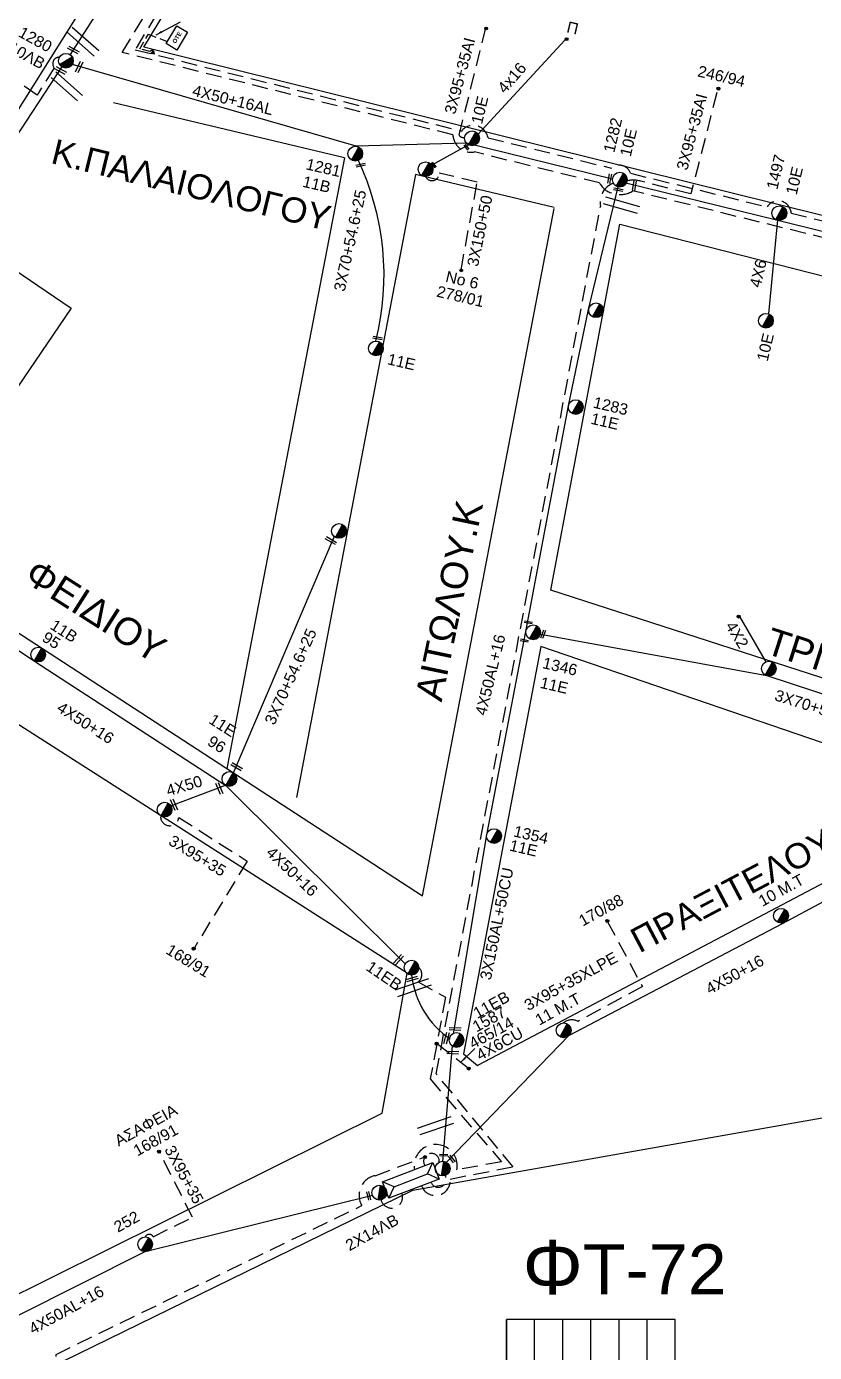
# Model space of a CAD drawing. Header units: millimetres. Extents: x 3156 to 5307, y 1191 to 2273.
# Drawn here: x 4115.2 to 4241.2, y 1300.4 to 1512.4 of the extents above; entities that cross this region are included whole.
import ezdxf
from ezdxf.enums import TextEntityAlignment as Align

# ---------------------------------------------------------------- set-up
doc = ezdxf.new("R2010")
doc.units = ezdxf.units.MM
doc.linetypes.add('DASHED', pattern=[19.05, 12.7, -6.35])
for name, color, linetype in [('Pillar OTE', 7, 'Continuous'), ('Άγνωστα', 7, 'Continuous'), ('Ασφαλειοκιβώτια Χ.Τ 6 αναχωρήσεων', 7, 'Continuous'), ('Γυμνά εναέρια ΧΤ (3Φ)   3x50+35CU', 7, 'Continuous'), ('Γυμνά εναέρια ΧΤ (3Φ)   4x50AL', 7, 'Continuous'), ('Γυμνά εναέρια ΧΤ και ΦΟΠ (3Φ)   4x50+16AL', 7, 'Continuous'), ('Εναέρια παροχή ΧΤ 4x16', 7, 'SYN_LINE'), ('Εναέρια παροχή ΧΤ 4x25', 7, 'SYN_LINE'), ('Επιγραφές - Σχήματα', 7, 'Continuous'), ('Καλώδια ΧΤ   3x150+50AL', 7, 'DASHED'), ('Καλώδια ΧΤ   3x150+50CU', 7, 'DASHED'), ('Καλώδια ΧΤ   3x150AL+50XLPE', 7, 'DASHED'), ('Καλώδια ΧΤ   3X50+35', 7, 'DASHED'), ('Καλώδια ΧΤ   3x95+35 CU', 7, 'DASHED'), ('Καλώδια ΧΤ   3x95+35 XLPE', 7, 'DASHED'), ('Μηχανική τομή', 7, 'Continuous'), ('Στύλος ΦΜ', 7, 'Continuous'), ('Στύλος ΦΜ @ 1', 7, 'Continuous'), ('Συνδέσεις', 7, 'Continuous'), ('Συνεστραμμένα ΧΤ   3x70+54.6+25 AL', 7, 'SYN_LINE'), ('Τομή', 7, 'Continuous'), ('Υποσταθμός εναέριος 2 στύλων', 7, 'Continuous'), ('Υποσταθμός πόλεως', 7, 'Continuous'), ('Υπόβαθρο ΔΕΗ', 7, 'Continuous'), ('Υπόγεια καλώδια Παροχών ΧΤ   4x6', 7, 'DASHED')]:
    doc.layers.add(name, color=color, linetype=linetype)
doc.styles.add('arial', font='arial.ttf')
doc.styles.get("Standard").update_dxf_attribs({"font": 'arial.ttf'})
doc.linetypes.add('SYN_LINE', pattern='A,0.5,-0.0001,["/\\/\\/\\/",Standard,S=0.1,R=0,X=0,Y=-0.05],-0.25', length=0.7501)
doc.dimstyles.new('ISO-25', dxfattribs={"dimtxt": 2.5, "dimasz": 2.5, "dimexe": 1.25, "dimexo": 0.625, "dimtad": 1, "dimtxsty": 'Standard', "dimcen": 2.5, "dimadec": 0, "dimazin": 0, "dimtfac": 1, "dimtmove": 0, "dimatfit": 3, "dimfxl": 1, "dimarcsym": 0})

# ---------------------------------------------------------------- blocks, each defined once
blk = doc.blocks.new('ΥΠΑΡΧΩΝ ΤΣΙΜΕΝΤΕΝΙΟΣ ΣΤΥΛΟΣ')
at = {"layer": 'Στύλος ΦΜ'}
blk.add_hatch(color=7, dxfattribs=at).paths.add_polyline_path([(-1.29, -2.28, 0.574793), (2.62, 0, 0.268822), (1.3, 2.27)])
at = {"layer": 'Στύλος ΦΜ', "color": 7}
blk.add_line((-1.29, -2.28), (1.3, 2.27), dxfattribs=at)
blk.add_circle((0, 0), 2.62, dxfattribs=at)
at = {"layer": 'Στύλος ΦΜ', "flags": 4}
for tag, p in [('ΑΡΙΘΜΟΣ', (-4.68, 8.05)), ('ΤΥΠΟΣ', (-4.91, 3.03))]:
    blk.add_attdef(tag, p, '', height=4, dxfattribs=at)
blk = doc.blocks.new('ΥΠΟΣΤΑΘΜΟΣ ΕΝΑΕΡΙΟΣ ΕΠΙ 2 ΣΤΥΛΩΝ')
at = {"layer": 'Υποσταθμός εναέριος 2 στύλων', "linetype": 'Continuous'}
for points in [[(-11.97, -2.11, 0.574793), (-8.45, -0.07, 0.268822), (-9.64, 1.98)], [(9.68, -2.15, 0.574793), (13.19, -0.1, 0.268822), (12.01, 1.95)]]:
    blk.add_hatch(color=256, dxfattribs=at).paths.add_polyline_path(points)
for p, q in [((-11.97, -2.11), (-9.64, 1.98)), ((9.68, -2.15), (12.01, 1.95))]:
    blk.add_line(p, q, dxfattribs=at)
for centre in [(-10.81, -0.07), (10.84, -0.1)]:
    blk.add_circle(centre, 2.36, dxfattribs=at)
at = {"layer": 'Υποσταθμός πόλεως', "linetype": 'Continuous', "ltscale": 40}
blk.add_lwpolyline([(-8.57, 2.82), (8.57, 2.82), (8.57, -2.82), (-8.57, -2.82)], close=True, dxfattribs=at)
for points in [[(-5.75, 0), (-8.57, 2.82)], [(-8.57, -2.82), (-5.75, 0)], [(-5.75, 0), (5.75, 0)], [(5.75, 0), (8.57, 2.82)], [(8.57, -2.82), (5.75, 0)]]:
    blk.add_lwpolyline(points, dxfattribs=at)
at = {"layer": 'Υποσταθμός εναέριος 2 στύλων', "ltscale": 40, "flags": 1}
for tag, p in [('ΜΕΤΑΣΧΗΜΑΤΙΣΜΟΣ', (14.09, 2.51)), ('ΙΣΧΥΣ', (14.07, -0.28)), ('ΑΡΙΘΜΟΣ', (14.19, -3))]:
    blk.add_attdef(tag, p, '', height=1.8, dxfattribs=at)
blk = doc.blocks.new('ΜΗΧΑΝΙΚΗ ΤΟΜΗ')
at = {"layer": 'Μηχανική τομή', "ltscale": 40}
for p, q in [((-1.89, 0.78), (1.89, 0.78)), ((1.89, 0), (-1.89, 0))]:
    blk.add_line(p, q, dxfattribs=at)
blk = doc.blocks.new('ΑΣΦΑΛΕΙΟΚΙΒΩΤΙΟ ΥΠΟΣΤΑΘΜΟΥ 6 ΑΝΑΧΩΡΗΣΕΩΝ')
at = {"layer": 'Ασφαλειοκιβώτια Χ.Τ 6 αναχωρήσεων', "ltscale": 40}
for p, q in [((-23.91, 27), (23.91, 27)), ((-9.83, 27), (-9.83, -27)), ((9.83, 27), (9.83, -27)), ((-23.91, 18), (23.91, 18)), ((-23.91, 9), (23.91, 9)), ((-23.91, 0), (23.91, 0)), ((-23.91, -9), (23.91, -9)), ((-23.91, -18), (23.91, -18))]:
    blk.add_line(p, q, dxfattribs=at)
at = {"layer": 'Ασφαλειοκιβώτια Χ.Τ 6 αναχωρήσεων'}
blk.add_lwpolyline([(-23.91, -27), (23.91, -27), (23.91, 27), (-23.91, 27)], close=True, dxfattribs=at)
for s, p in [('1', (-18.23, 20.26)), ('2', (-18.23, 11.69)), ('3', (-18.23, 2.62)), ('4', (-18.23, -6.41)), ('5', (-18.23, -15.42)), ('6', (-18.23, -24.55))]:
    blk.add_text(s, height=3.6, dxfattribs=at).set_placement(p)
at = {"layer": 'Ασφαλειοκιβώτια Χ.Τ 6 αναχωρήσεων', "ltscale": 40}
for tag, height, p in [('ΟΝΟΜΑ', 5, (-0.27, 31.68)), ('ΚΕΙΜΕΝΟ 1', 2, (16.95, 22.41)), ('ΚΕΙΜΕΝΟ 2', 2, (16.95, 13.71)), ('ΚΕΙΜΕΝΟ 3', 2, (16.95, 4.31)), ('ΚΕΙΜΕΝΟ 4', 2, (16.95, -4.67)), ('ΚΕΙΜΕΝΟ 5', 2, (16.95, -13.51)), ('ΚΕΙΜΕΝΟ 6', 2, (16.95, -22.43)), ('ΣΧ', 2, (-0.21, -29.21))]:
    blk.add_attdef(tag, text='', height=height, dxfattribs=at).set_placement(p, align=Align.MIDDLE_CENTER)
blk = doc.blocks.new('_ΣΥΝΔΕΣΗ')
at = {"layer": 'Συνδέσεις', "linetype": 'SYN_LINE', "ltscale": 40}
blk.add_hatch(color=256, dxfattribs=at).paths.add_polyline_path([(0.5, -0.01, 1), (-0.5, -0.01, 1)])
at = {"layer": 'Συνδέσεις'}
blk.add_circle((0, -0.01), 0.5, dxfattribs=at)
blk = doc.blocks.new('ΤΟΜΗ')
at = {"layer": 'Τομή', "ltscale": 40}
for p, q in [((-5.68, 0), (5.68, 0)), ((5.68, -2.33), (-5.68, -2.33))]:
    blk.add_line(p, q, dxfattribs=at)
blk = doc.blocks.new('PILLAR ΟΤΕ')
at = {"layer": 'Pillar OTE', "ltscale": 40}
blk.add_lwpolyline([(-3.31, 2.02), (3.39, 2.02), (3.39, -1.99), (-3.31, -1.99)], close=True, dxfattribs=at)
at = {"layer": 'Pillar OTE', "insert": (-1.81, 0.71), "char_height": 1.3575, "width": 109.961, "attachment_point": 1}
blk.add_mtext('{\\fArial|b1|i0|c161|p34;OTE}', dxfattribs=at)

msp = doc.modelspace()

# ---------------------------------------------------------------- hatches: boundary and pattern name
at = {"layer": 'Pillar OTE', "ltscale": 40}
h = msp.add_hatch(color=256, dxfattribs=at)
h.dxf.hatch_style = 1
h.paths.add_polyline_path([(4135.63, 1507.93), (4135.53, 1508.47), (4135.17, 1508.04)])

# ---------------------------------------------------------------- linework, layer by layer
msp.add_lwpolyline([(4135.17, 1508.04), (4135.53, 1508.47), (4135.63, 1507.93), (4135.17, 1508.04)], dxfattribs=at)
at = {"layer": 'Άγνωστα', "color": 62, "linetype": 'SYN_LINE', "ltscale": 8}
msp.add_lwpolyline([(4185.88, 1493.47), (4180.03, 1490.19)], dxfattribs=at)
at = {"layer": 'Άγνωστα', "color": 2, "linetype": 'SYN_LINE', "ltscale": 8}
msp.add_lwpolyline([(4229.2, 1418.06), (4233.49, 1410.7)], dxfattribs=at)
at = {"layer": 'Άγνωστα', "color": 173}
msp.add_lwpolyline([(4181.79, 1330.91), (4183.35, 1349.4)], dxfattribs=at)
at = {"layer": 'Γυμνά εναέρια ΧΤ (3Φ)   4x50AL', "color": 30}
msp.add_lwpolyline([(4138.3, 1387.75), (4147.06, 1391.09)], dxfattribs=at)
at = {"layer": 'Γυμνά εναέρια ΧΤ και ΦΟΠ (3Φ)   4x50+16AL', "color": 173}
msp.add_lwpolyline([(4122.27, 1507.9), (4139.81, 1535.31), (4156.88, 1563.66)], dxfattribs=at)
at = {"layer": 'Γυμνά εναέρια ΧΤ και ΦΟΠ (3Φ)   4x50+16AL', "color": 30}
for points in [[(4120.83, 1505.87), (4104.05, 1480.3), (4091.54, 1462.94), (4080.9, 1436.25)], [(4081.32, 1434.42), (4116.52, 1410.92), (4147.1, 1391.02), (4175.79, 1362.5)]]:
    msp.add_lwpolyline(points, dxfattribs=at)
at = {"layer": 'Γυμνά εναέρια ΧΤ και ΦΟΠ (3Φ)   4x50+16AL', "color": 62, "ltscale": 40}
msp.add_lwpolyline([(4208.93, 1487.95), (4185.55, 1493.74), (4167.95, 1493.22), (4122.57, 1506.32)], dxfattribs=at)
at = {"layer": 'Γυμνά εναέρια ΧΤ και ΦΟΠ (3Φ)   4x50+16AL', "color": 2}
msp.add_lwpolyline([(4183.52, 1351.31), (4183.52, 1351.31), (4188.82, 1383.14), (4195.27, 1416.76), (4201.88, 1451.73), (4205.06, 1467.14), (4209.84, 1486.73)], dxfattribs=at)
at = {"layer": 'Γυμνά εναέρια ΧΤ και ΦΟΠ (3Φ)   4x50+16AL', "color": 1, "ltscale": 40}
for points in [[(4307.81, 1463.46), (4263.68, 1474.3), (4235.15, 1481.43), (4211.06, 1487.33)], [(4182.37, 1330.77), (4201.96, 1351.06), (4236.1, 1368.95), (4260.95, 1382.27), (4293.53, 1390.2)]]:
    msp.add_lwpolyline(points, dxfattribs=at)
at = {"layer": 'Γυμνά εναέρια ΧΤ και ΦΟΠ (3Φ)   4x50+16AL', "color": 151}
msp.add_lwpolyline([(4103.52, 1301.11), (4134.21, 1316.5), (4170.54, 1325.51)], dxfattribs=at)
at = {"layer": 'Γυμνά εναέρια ΧΤ και ΦΟΠ (3Φ)   4x50+16AL', "color": 2, "ltscale": 0.2}
msp.add_arc((4191.11, 1362.37), 14.41, 186.6282, 235.5617, dxfattribs=at)
at = {"layer": 'Εναέρια παροχή ΧΤ 4x16', "color": 62, "ltscale": 15}
msp.add_lwpolyline([(4187.38, 1495.09), (4201.3, 1510.2)], dxfattribs=at)
at = {"layer": 'Εναέρια παροχή ΧΤ 4x25', "color": 1, "ltscale": 20}
msp.add_lwpolyline([(4233.9, 1466.42), (4235.36, 1481.47)], dxfattribs=at)
at = {"layer": 'Καλώδια ΧΤ   3x150+50AL', "color": 151, "ltscale": 0.2}
msp.add_lwpolyline([(4311.7, 1461.59, -0.62675), (4306.4, 1462.89), (4212.17, 1486.09, -0.424665), (4206.83, 1487.35), (4186.85, 1492.31, -0.451364), (4183.39, 1495.06), (4130.55, 1508.22), (4130.55, 1508.22), (4168.01, 1570.15, -0.512697), (4169.66, 1572.86), (4180.57, 1592.06), (4196.7, 1586.83, 0.907164), (4197.89, 1590.36), (4196.06, 1591.18)], format="xyb", dxfattribs=at)
at = {"layer": 'Καλώδια ΧΤ   3x150+50AL', "color": 62, "linetype": 'DASHED', "ltscale": 0.2}
msp.add_lwpolyline([(4184.72, 1473.49), (4187.28, 1487.48), (4181.19, 1488.93, -0.831107), (4179.03, 1488.38, -0.403127)], format="xyb", dxfattribs=at)
at = {"layer": 'Καλώδια ΧΤ   3x150+50AL', "color": 30, "linetype": 'DASHED', "ltscale": 0.2}
msp.add_lwpolyline([(4180.94, 1349.71), (4185.88, 1345.84)], dxfattribs=at)
at = {"layer": 'Καλώδια ΧΤ   3x150+50CU', "color": 173, "ltscale": 0.2}
for points in [[(4165.29, 1562.26, -0.75518), (4163.39, 1560.13), (4132.63, 1508.66), (4184.76, 1495.66), (4184.76, 1495.66, -0.629886), (4189.03, 1494.58), (4208.74, 1489.73, -0.537444), (4211.79, 1488.91), (4233.64, 1483.54, -0.721017), (4237.48, 1482.55), (4261.23, 1476.69), (4262.07, 1476.48, -0.82338), (4266.3, 1475.37), (4307.14, 1465.18)], [(4192.61, 1249.94, 0.515405), (4190.42, 1250.94), (4150.72, 1274.18, 0.833089), (4147.54, 1276.06), (4146.58, 1276.63), (4120.18, 1292.11), (4119.96, 1300.06), (4168.85, 1323.86, -0.518434), (4170.97, 1328.63), (4178.92, 1331.62)]]:
    msp.add_lwpolyline(points, format="xyb", dxfattribs=at)
at = {"layer": 'Καλώδια ΧΤ   3x150+50CU', "color": 62, "ltscale": 0.2}
msp.add_lwpolyline([(4185.29, 1494.64, -0.297489), (4184.4, 1494.98), (4188.62, 1511.93)], format="xyb", dxfattribs=at)
at = {"layer": 'Καλώδια ΧΤ   3x150+50CU', "color": 30, "ltscale": 0.2}
msp.add_lwpolyline([(4177.97, 1361.89, -0.466307), (4177.85, 1359.6), (4182.2, 1357.16), (4179.78, 1344.09), (4191.16, 1330.84), (4184.05, 1329.57, 1.182946), (4177.24, 1329.61)], format="xyb", dxfattribs=at)
at = {"layer": 'Καλώδια ΧΤ   3x150+50CU', "color": 173, "ltscale": 0.2}
msp.add_arc((4179.97, 1330.94), 1.25, 348.0291, 216.8093, dxfattribs=at)
at = {"layer": 'Καλώδια ΧΤ   3x150+50CU', "ltscale": 0.2}
msp.add_arc((4181.07, 1328.04), 1.26, 201.6875, 32.5028, dxfattribs=at)
at = {"layer": 'Καλώδια ΧΤ   3x150+50CU', "color": 151, "ltscale": 0.2}
msp.add_arc((4173.6, 1325.21), 1.76, 192.362, 22.2209, dxfattribs=at)
at = {"layer": 'Καλώδια ΧΤ   3x150AL+50XLPE', "color": 62, "ltscale": 0.2}
msp.add_lwpolyline([(4178.38, 1327.01, 0.879602), (4182.97, 1328.1), (4193.02, 1330.04), (4180.74, 1344.94), (4206.99, 1483.6, -0.366591), (4209.06, 1487.31, 259.766385)], format="xyb", dxfattribs=at)
at = {"layer": 'Καλώδια ΧΤ   3X50+35', "color": 30, "ltscale": 0.2}
msp.add_lwpolyline([(4120.51, 1507.45, 0.659939), (4119.66, 1505.78), (4116.93, 1501.37), (4101.73, 1511.88)], format="xyb", dxfattribs=at)
at = {"layer": 'Καλώδια ΧΤ   3x95+35 CU', "color": 62, "ltscale": 0.2}
msp.add_lwpolyline([(4225.61, 1501.83), (4221.45, 1485.6), (4213.43, 1487.65, 0.125959), (4211.08, 1487.65, -2.318506)], format="xyb", dxfattribs=at)
at = {"layer": 'Καλώδια ΧΤ   3x95+35 CU', "color": 30, "ltscale": 0.2}
msp.add_lwpolyline([(4136.66, 1386.03, 0.950732), (4139.58, 1385.91), (4150.53, 1378.91), (4142.07, 1365.06)], format="xyb", dxfattribs=at)
at = {"layer": 'Καλώδια ΧΤ   3x95+35 XLPE', "color": 1, "ltscale": 0.2}
msp.add_lwpolyline([(4208.07, 1369.33), (4213.7, 1358.86), (4203.35, 1353.3, 0.327733), (4201.11, 1353.05, 0.135321)], format="xyb", dxfattribs=at)
at = {"layer": 'Καλώδια ΧΤ   3x95+35 XLPE', "color": 151, "ltscale": 0.2}
msp.add_lwpolyline([(4134.21, 1318.85, -0.586524), (4135.5, 1318.88), (4141.77, 1321.99), (4136.58, 1332.26)], format="xyb", dxfattribs=at)
at = {"layer": 'Συνεστραμμένα ΧΤ   3x70+54.6+25 AL', "color": 62, "ltscale": 20}
msp.add_lwpolyline([(4171.1, 1462.08, 0.173697), (4168.24, 1491.06, -12.228417)], format="xyb", dxfattribs=at)
at = {"layer": 'Συνεστραμμένα ΧΤ   3x70+54.6+25 AL', "color": 30, "ltscale": 20}
msp.add_lwpolyline([(4148.32, 1393.03), (4148.32, 1393.03), (4164.46, 1430.89)], dxfattribs=at)
at = {"layer": 'Συνεστραμμένα ΧΤ   3x70+54.6+25 AL', "color": 2, "ltscale": 20}
msp.add_lwpolyline([(4197.16, 1415.29), (4233.6, 1408.62), (4268.92, 1396.97), (4293.18, 1390.89)], dxfattribs=at)
at = {"layer": 'Υπόβαθρο ΔΕΗ'}
for points in [[(4108.99, 1491.38), (4060.19, 1523.96), (4120.82, 1608.15), (4172.91, 1593.09), (4108.99, 1491.38)], [(4133.98, 1509.05), (4183.08, 1590.17), (4235.17, 1571.14), (4429.69, 1463.71), (4422.81, 1437.41), (4133.98, 1509.05)], [(4166.1, 1491.39), (4129.16, 1500.16)], [(4166.06, 1491.39), (4147.28, 1393.76)], [(4177.44, 1488.69), (4158.41, 1389.1)], [(4199.6, 1483.43), (4177.44, 1488.69)], [(4178.57, 1373.35), (4199.57, 1483.28)], [(4292.66, 1391.95), (4199.06, 1422.27), (4210.08, 1480.76), (4307.32, 1455.96), (4292.66, 1391.95)], [(4067.59, 1320.25), (4032.83, 1337.15), (4018.37, 1344.18), (4110.47, 1475.41), (4122.4, 1467.36), (4095.6, 1427.94), (4032.83, 1337.15)], [(4095.33, 1427.55), (4178.57, 1373.35)], [(4067.59, 1320.25), (4101.71, 1303.66), (4172.09, 1338.61), (4176.09, 1360.99), (4110.27, 1403.04)], [(4211.27, 1271.89), (4198.12, 1253.22), (4191.96, 1251.17), (4121.31, 1292.61), (4121.11, 1298.97), (4177, 1326.34), (4243.34, 1338.03), (4264.49, 1283.87), (4259.16, 1273.75)]]:
    msp.add_lwpolyline(points, dxfattribs=at)
msp.add_lwpolyline([(4187.35, 1346.27), (4187.49, 1346.35), (4262.38, 1385.87), (4263.08, 1390.8), (4197.45, 1413.24), (4185.11, 1348.13)], close=True, dxfattribs=at)
at = {"layer": 'Υπόγεια καλώδια Παροχών ΧΤ   4x6', "color": 173, "linetype": 'DASHED', "ltscale": 0.1}
msp.add_lwpolyline([(4135.53, 1508.47, 0.307396), (4134.96, 1508.4), (4133.35, 1508.81), (4134.76, 1511.14), (4137.74, 1509.95)], format="xyb", dxfattribs=at)

# ---------------------------------------------------------------- block references
at = {"layer": 'Pillar OTE', "xscale": 0.5, "yscale": 0.5, "zscale": 0.5, "rotation": 58.8180126276154}
msp.add_blockref('PILLAR ΟΤΕ', (4139.27, 1510.53), dxfattribs=at)
at = {"layer": 'Ασφαλειοκιβώτια Χ.Τ 6 αναχωρήσεων', "xscale": 0.5, "yscale": 0.5, "zscale": 0.5, "rotation": 90}
msp.add_blockref('ΑΣΦΑΛΕΙΟΚΙΒΩΤΙΟ ΥΠΟΣΤΑΘΜΟΥ 6 ΑΝΑΧΩΡΗΣΕΩΝ', (4205.46, 1293.68), dxfattribs=at)
at = {"layer": 'Μηχανική τομή'}
for p, xscale, yscale, zscale, rotation in [((4122.63, 1508.44), 0.4999999999990243, 0.4999999999990243, 0.4999999999990243, 331.543902486536), ((4120.61, 1505.16), 0.4999999999990243, 0.4999999999990243, 0.4999999999990243, 331.543902486536), ((4123.47, 1505.96), 0.4999999999990243, 0.4999999999990243, 0.4999999999990243, 245.3100582179287), ((4185.65, 1493.14), 0.266667743026211, 0.266667743026211, 0.266667743026211, 127.4070589079735), ((4168.69, 1490.03), 0.404891120837443, 0.404891120837443, 0.404891120837443, 11.76735741614492), ((4180.42, 1490.29), 0.266667743026211, 0.266667743026211, 0.266667743026211, 127.4070589079735), ((4208.6, 1488.03), 0.4006563039310131, 0.4006563039310131, 0.4006563039310131, 78.95466992140838), ((4209.83, 1486.13), 0.4048911208374429, 0.4048911208374429, 0.4048911208374429, 349.5882427742606), ((4212.56, 1486.88), 0.4006563039310131, 0.4006563039310131, 0.4006563039310131, 78.95466992140838), ((4171.33, 1462.42), 0.404891120837443, 0.404891120837443, 0.404891120837443, 349.5882427742606), ((4164, 1430.34), 0.4999999999989449, 0.4999999999989449, 0.4999999999989449, 149.6458777425716), ((4195.49, 1417.24), 0.354165113629044, 0.354165113629044, 0.354165113629044, 168.7631467066697), ((4194.85, 1414.31), 0.3541651136290441, 0.3541651136290441, 0.3541651136290441, 168.7631467066697), ((4197.7, 1415.26), 0.354165113629044, 0.354165113629044, 0.354165113629044, 248.4526445253352), ((4148.94, 1394.19), 0.4999999999989449, 0.4999999999989449, 0.4999999999989449, 149.6458777425716), ((4146.24, 1390.62), 0.499999999998945, 0.499999999998945, 0.499999999998945, 112.7913162826007), ((4138.99, 1388.02), 0.499999999998945, 0.499999999998945, 0.499999999998945, 112.7913162826007), ((4174.85, 1363.06), 0.499999999998945, 0.499999999998945, 0.499999999998945, 47.24732789998908), ((4176.96, 1359.89), 0.499999999998945, 0.499999999998945, 0.499999999998945, 15.14369358707224), ((4182.56, 1350.56), 0.499999999998945, 0.499999999998945, 0.499999999998945, 75.67682322393851), ((4183.75, 1351.89), 0.4999999999989448, 0.4999999999989448, 0.4999999999989448, 357.8647485610043), ((4183.38, 1348.11), 0.4999999999989448, 0.4999999999989448, 0.4999999999989448, 357.8647485610043), ((4181.92, 1331.76), 0.3541651136290439, 0.3541651136290439, 0.3541651136290439, 357.8647485610043), ((4183.12, 1331.23), 0.354165113629044, 0.354165113629044, 0.354165113629044, 306.9742664690801), ((4169.82, 1325.38), 0.3541651136290438, 0.3541651136290438, 0.3541651136290438, 283.6242299750994)]:
    msp.add_blockref('ΜΗΧΑΝΙΚΗ ΤΟΜΗ', p, dxfattribs=dict(at, xscale=xscale, yscale=yscale, zscale=zscale, rotation=rotation))
at = {"layer": 'Στύλος ΦΜ @ 1', "ltscale": 40}
ref = msp.add_blockref('ΥΠΑΡΧΩΝ ΤΣΙΜΕΝΤΕΝΙΟΣ ΣΤΥΛΟΣ', (4121.54, 1506.89), dxfattribs=dict(at, xscale=0.449999999999844, yscale=0.449999999999844, zscale=0.449999999999844, rotation=331.2678601466056))
ref.add_attrib('ΤΥΠΟΣ', '1280', (4113.77, 1510.87), dxfattribs={"layer": '', "height": 1.8, "rotation": 331.2679, "flags": 4})
ref.add_attrib('ΑΡΙΘΜΟΣ', '10ΛB', (4112.16, 1508.44), dxfattribs={"layer": '', "height": 1.8, "rotation": 331.2679, "flags": 4})
at = {"layer": 'Στύλος ΦΜ @ 1', "ltscale": 40, "xscale": 0.4499999999998181, "yscale": 0.4499999999998181, "zscale": 0.4499999999998181}
for p in [(4186.46, 1494.49), (4167.79, 1492.04), (4179.03, 1489.56), (4210.09, 1487.88), (4235.59, 1482.52), (4206.29, 1467), (4233.45, 1465.33), (4171.1, 1460.9), (4203.04, 1451.52), (4165.19, 1431.72), (4196.23, 1415.51), (4117.1, 1411.95), (4233.91, 1409.7), (4147.68, 1392.05), (4137.31, 1387.16), (4189.98, 1382.93), (4235.86, 1370.19), (4176.79, 1361.89), (4201.11, 1351.87), (4183.98, 1350.32), (4134.21, 1317.67)]:
    msp.add_blockref('ΥΠΑΡΧΩΝ ΤΣΙΜΕΝΤΕΝΙΟΣ ΣΤΥΛΟΣ', p, dxfattribs=at)
at = {"layer": 'Συνδέσεις'}
for p, xscale, yscale, zscale in [((4188.71, 1512.07), 0.4499999999998181, 0.4499999999998181, 0.4499999999998181), ((4201.58, 1510.36), 0.4499999999998181, 0.4499999999998181, 0.4499999999998181), ((4225.85, 1502.44), 0.4777242751394019, 0.4777242751394019, 0.4777242751394019), ((4184.75, 1473.39), 0.4499999999998181, 0.4499999999998181, 0.4499999999998181), ((4229.08, 1418.02), 0.4499999999998181, 0.4499999999998181, 0.4499999999998181), ((4208.09, 1369.38), 0.4777242751394019, 0.4777242751394019, 0.4777242751394019), ((4141.96, 1364.94), 0.4777242751394019, 0.4777242751394019, 0.4777242751394019), ((4180.8, 1349.74), 0.4777242751394019, 0.4777242751394019, 0.4777242751394019), ((4185.95, 1345.76), 0.4777242751394019, 0.4777242751394019, 0.4777242751394019), ((4136.44, 1332.48), 0.4777242751394019, 0.4777242751394019, 0.4777242751394019), ((4178.93, 1331.61), 0.4777242751394019, 0.4777242751394019, 0.4777242751394019)]:
    msp.add_blockref('_ΣΥΝΔΕΣΗ', p, dxfattribs=dict(at, xscale=xscale, yscale=yscale, zscale=zscale))
at = {"layer": 'Τομή'}
for p, xscale, yscale, zscale, rotation in [((4124.69, 1510.4), 0.4999999999998191, 0.4999999999998191, 0.4999999999998191, 318.5333627056411), ((4122.06, 1503.22), 0.4999999999998191, 0.4999999999998191, 0.4999999999998191, 318.5333627056411), ((4210.2, 1483.24), 0.4999999999998101, 0.4999999999998101, 0.4999999999998101, 164.3270522551867), ((4177.25, 1358.15), 0.4999999999998101, 0.4999999999998101, 0.4999999999998101, 198.8073576388105), ((4180.83, 1336.06), 0.4999999999998101, 0.4999999999998101, 0.4999999999998101, 198.8073576388105)]:
    msp.add_blockref('ΤΟΜΗ', p, dxfattribs=dict(at, xscale=xscale, yscale=yscale, zscale=zscale, rotation=rotation))
at = {"layer": 'Υποσταθμός εναέριος 2 στύλων', "xscale": 0.499999999999681, "yscale": 0.499999999999681, "zscale": 0.499999999999681, "rotation": 20.87728202450637}
msp.add_blockref('ΥΠΟΣΤΑΘΜΟΣ ΕΝΑΕΡΙΟΣ ΕΠΙ 2 ΣΤΥΛΩΝ', (4176.68, 1327.88), dxfattribs=at)

# ---------------------------------------------------------------- texts
at = {"layer": 'Άγνωστα', "ltscale": 40, "char_height": 1.8, "attachment_point": 1, "style": 'arial'}
for s, insert, width, rotation in [('3X95+35AI', (4182.01, 1498.68), 43.5158, 74.9533), ('4x16', (4190.36, 1502.7), 43.5158, 49.1003), ('10Ε', (4186.3, 1497.06), 43.5158, 76.6195), ('3X95+35AI', (4219.11, 1489.71), 43.5158, 74.9533), ('1282', (4207.44, 1492.5), 43.5158, 76.6195), ('10Ε', (4210.07, 1491.87), 43.5158, 76.6195), ('1497', (4233.51, 1486.6), 43.5158, 76.6195), ('10Ε', (4236.6, 1485.76), 43.5158, 76.6195), ('3X70+54.6+25', (4164.34, 1470.27), 43.5158, 77.8013), ('3X150+50', (4185.64, 1474.23), 43.5158, 78.2692), ('10Ε', (4231.96, 1459.14), 43.5158, 76.6195), ('11B', (4119.83, 1417.69), 43.5158, 327.5149), ('4X2', (4228.44, 1417.49), 43.5158, 301.5615), ('95', (4118.53, 1415.75), 43.5158, 327.5149), ('3X70+54.6+25', (4153.22, 1401.3), 43.5158, 65.5101), ('4X50AL+16', (4186.93, 1402.51), 43.5158, 76.2006), ('3X70+54.6+25', (4235.23, 1406.4), 43.5158, 342.6684), ('4X50+16', (4120.89, 1404.52), 43.5158, 327.5149), ('11E', (4145.19, 1402.6), 44.874, 327.5149), ('96', (4144.96, 1399.12), 43.5158, 327.5149), ('4X50', (4137.37, 1391.01), 43.5158, 16.5274), ('3X95+35', (4138.72, 1383.21), 38.6879, 328.568), ('4X50+16', (4154.65, 1381.42), 43.5158, 316.4507), ('168/91', (4138.3, 1365.78), 37.2372, 328.568), ('4X50+16', (4223.59, 1359.13), 43.5158, 28.9219), ('168/91', (4132.08, 1333.26), 41.0937, 28.9219), ('3X95+35', (4138.81, 1333.7), 43.5158, 298.4823), ('252', (4128.97, 1321.06), 41.0937, 28.9219), ('2X14ΛΒ', (4165.99, 1318.11), 43.5158, 28.9219), ('4X50AL+16', (4115.39, 1304.77), 43.5158, 28.9219)]:
    msp.add_mtext(s, dxfattribs=dict(at, insert=insert, width=width, rotation=rotation))
at = {"layer": 'Άγνωστα', "color": 1, "ltscale": 40, "insert": (4129.09, 1334.83), "char_height": 1.8, "width": 41.0937, "attachment_point": 1, "rotation": 28.9219, "style": 'arial'}
msp.add_mtext('AΣΑΦΕΙΑ', dxfattribs=at)
at = {"layer": 'Γυμνά εναέρια ΧΤ (3Φ)   3x50+35CU', "ltscale": 40, "insert": (4119.91, 1494.45), "char_height": 4, "width": 43.5158, "attachment_point": 1, "rotation": 346.2044, "style": 'arial'}
msp.add_mtext('K.ΠAΛAIOΛOΓOY', dxfattribs=at)
at = {"layer": 'Γυμνά εναέρια ΧΤ και ΦΟΠ (3Φ)   4x50+16AL', "ltscale": 40, "insert": (4142.04, 1503.07), "char_height": 1.8, "width": 43.5158, "attachment_point": 1, "rotation": 346.2006, "style": 'arial'}
msp.add_mtext('4X50+16AL', dxfattribs=at)
at = {"layer": 'Εναέρια παροχή ΧΤ 4x25', "ltscale": 20, "insert": (4230.81, 1470.93), "char_height": 1.8, "width": 43.5158, "attachment_point": 1, "rotation": 76.6195, "style": 'arial'}
msp.add_mtext('4X6', dxfattribs=at)
at = {"layer": 'Καλώδια ΧΤ   3x150AL+50XLPE', "ltscale": 0.2, "insert": (4187.7, 1360.17), "char_height": 1.8, "width": 43.5158, "attachment_point": 1, "rotation": 78.4688, "style": 'arial'}
msp.add_mtext('3X150AL+50CU', dxfattribs=at)
at = {"layer": 'Καλώδια ΧΤ   3x95+35 XLPE', "ltscale": 40, "char_height": 1.8, "attachment_point": 1, "style": 'arial'}
for s, insert, width, rotation in [('Π', (4201.87, 1513.22), 38.9814, 346.9506), ('246/94', (4222.8, 1506.17), 38.9814, 346.9506), ('1281', (4160.19, 1491.31), 38.9814, 346.9506), ('11B', (4159.65, 1488.52), 38.9814, 346.9506), ('Νo 6', (4182.51, 1473.33), 38.9814, 346.9506), ('278/01', (4181.08, 1470.96), 38.9814, 346.9506), ('11E', (4173.22, 1460.14), 38.9814, 346.9506), ('1283', (4206.11, 1453.21), 38.9814, 346.9506), ('11E', (4205.73, 1450.63), 38.9814, 346.9506), ('1346', (4198.01, 1411.56), 38.9814, 346.9506), ('11E', (4197.62, 1408.41), 38.9814, 346.9506), ('1354', (4193.37, 1384.65), 38.9814, 346.9506), ('11E', (4192.73, 1382.39), 38.9814, 346.9506), ('10 M.T', (4232.03, 1373.18), 43.5158, 28.9219), ('170/88', (4203.29, 1370.02), 38.9814, 28.9219), ('3X95+35XLPE', (4194.57, 1356.5), 43.5158, 28.9219), ('11ΕΒ', (4170.37, 1363.09), 43.5158, 325.6889), ('11ΕΒ', (4186.42, 1355.26), 43.5158, 28.9219), ('11 M.T', (4196.33, 1354.17), 43.5158, 28.9219), ('1587', (4186.31, 1353.09), 43.5158, 28.9219), ('465/14', (4185.74, 1350.41), 38.9814, 28.9219), ('4X6CU', (4186.89, 1348.55), 38.9814, 28.9219)]:
    msp.add_mtext(s, dxfattribs=dict(at, insert=insert, width=width, rotation=rotation))
at = {"layer": 'Συνεστραμμένα ΧΤ   3x70+54.6+25 AL', "ltscale": 20, "char_height": 4, "attachment_point": 1, "style": 'arial'}
for s, insert, width, rotation in [('{\\H1.083x;ΦΕΙΔΙΟΥ}', (4116.9, 1427.48), 27.9796, 327.5378), ('{\\H1.083x;TPIKAΛΩN}', (4234.39, 1416.34), 43.5158, 342.1181), ('ΠΡΑΞΙΤΕΛΟΥΣ', (4211.34, 1367.68), 38.0231, 27.8594)]:
    msp.add_mtext(s, dxfattribs=dict(at, insert=insert, width=width, rotation=rotation))
at = {"layer": 'Υπόβαθρο ΔΕΗ', "insert": (4177.35, 1405.16), "char_height": 4, "width": 25.6049, "attachment_point": 1, "rotation": 78.1391, "style": 'arial'}
msp.add_mtext('{\\H1.083x;ΑΙΤΩΛOY.Κ}', dxfattribs=at)
at = {"layer": 'Υπόβαθρο ΔΕΗ', "insert": (4194.53, 1318.33), "char_height": 8, "width": 92.0926, "attachment_point": 1, "style": 'arial'}
msp.add_mtext('{\\H1.083x;Φ}T-72', dxfattribs=at)

# ---------------------------------------------------------------- leaders
at = {"layer": 'Επιγραφές - Σχήματα', "ltscale": 40}
for points in [[(4135.94, 1511.05), (4139.87, 1513.1)], [(4184.61, 1346.71), (4186.91, 1348.98)]]:
    msp.add_leader(points, dimstyle='ISO-25', override={"dimasz": 1, "dimtad": 0}, dxfattribs=at)

doc.saveas('drawing.dxf')
